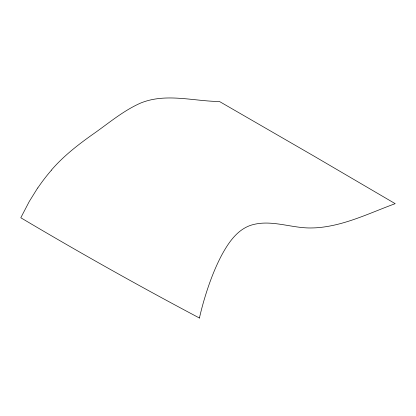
<?xml version="1.0" encoding="UTF-8"?>
<svg xmlns="http://www.w3.org/2000/svg" width="416" height="416" viewBox="0 0 416 416"><rect width="100%" height="100%" fill="white"/><g stroke="black" fill="none" stroke-linecap="round" stroke-linejoin="round"><path stroke-width="0.62" d="M37.674 187.964L29.234 201.552L20.8 217.755C79.534 252.626 139.116 286.062 199.467 318.042M51.355 170.149C63.107 156.468 77.376 145.288 92.014 134.883C107.926 123.869 122.819 110.895 140.676 103.043C165.953 92.742 193.305 101.239 219.487 101.52L313.758 155.974L395.2 203.663C369.725 212.976 344.75 225.566 317.309 227.718A192.665 111.618 -60.7 0 1 312.546 227.932C291.985 228.712 271.424 218.889 251.092 225.181C237.089 229.746 228.431 242.793 221.718 255.102C214.562 268.684 209.191 283.13 204.76 297.809A204.282 118.18 -60.3 0 0 199.425 318.053M37.747 188.027A111.847 64.776 -60.1 0 1 51.402 170.227"/></g></svg>
